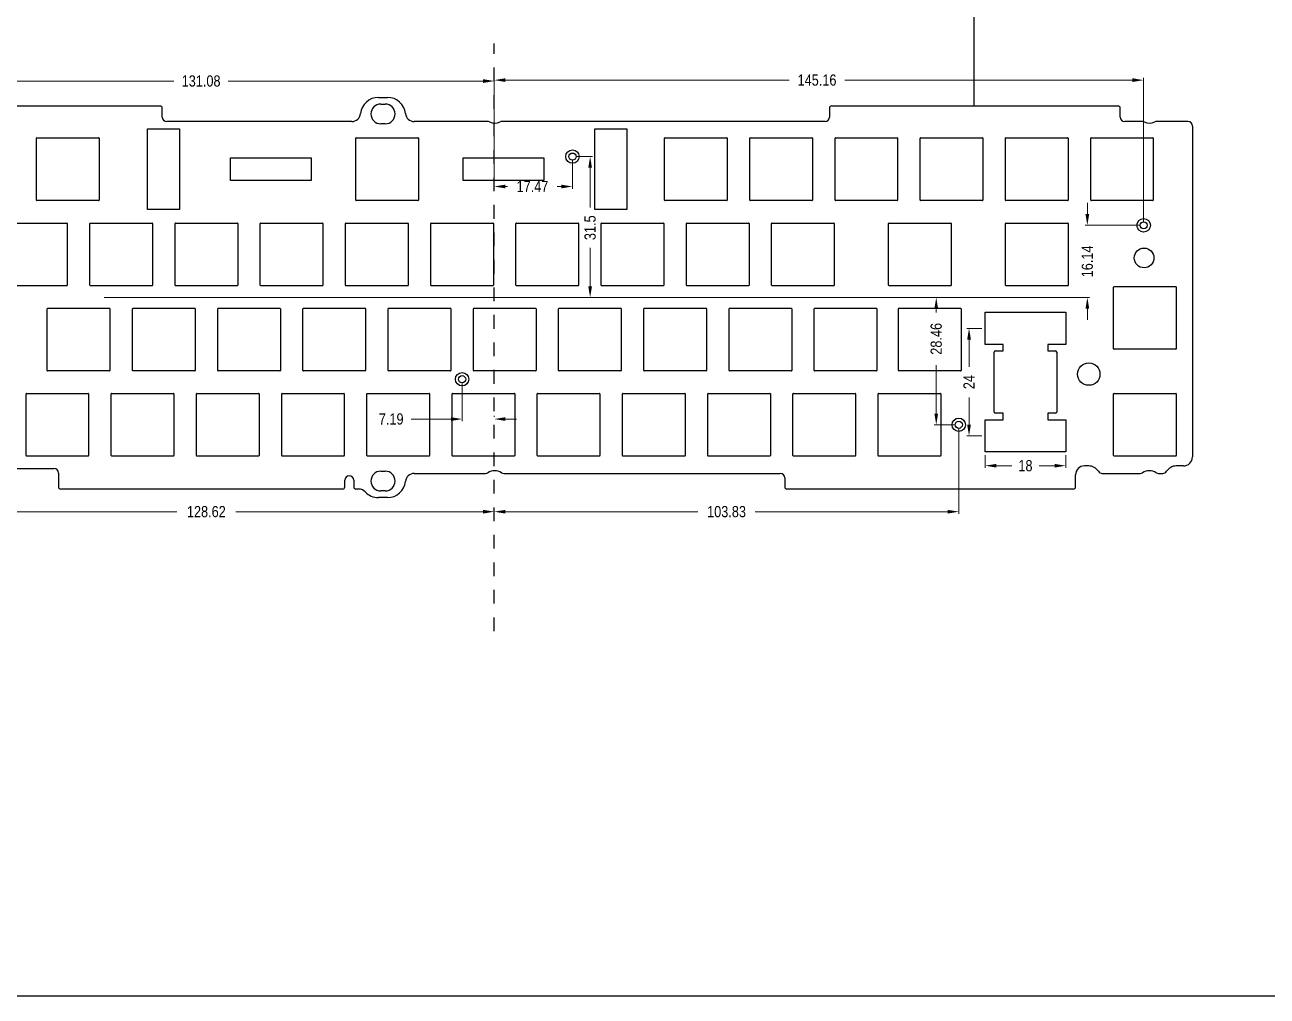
# Model space of a CAD drawing. Header units: millimetres. Extents: x 1477 to 3041, y -1339 to -925.
# Drawn here: x 2552.5 to 2830.2, y -1338.8 to -1121.6 of the extents above; entities that cross this region are included whole.
import ezdxf

# ---------------------------------------------------------------- set-up
doc = ezdxf.new("R2010")
doc.units = ezdxf.units.MM
doc.header["$LTSCALE"] = 30.734
doc.header["$PDMODE"] = 3
doc.header["$PDSIZE"] = 8
doc.linetypes.add('HIDDEN', pattern=[0.2, 0.1, -0.1])
doc.layers.get('0').update_dxf_attribs({"linetype": 'CONTINUOUS'})
doc.layers.get('Defpoints').update_dxf_attribs({"linetype": 'CONTINUOUS'})
doc.styles.get("Standard").update_dxf_attribs({"font": 'txt', "width": 0.85})
doc.dimstyles.new('YanXiu', dxfattribs={"dimscale": 2.5, "dimtxt": 3, "dimasz": 2, "dimexe": 0.66, "dimexo": 0.66, "dimgap": 0.66, "dimtad": 0, "dimdsep": 46, "dimtxsty": 'STANDARD', "dimcen": 0, "dimclrd": 3, "dimclre": 6, "dimclrt": 3, "dimazin": 2, "dimtm": 1e-09, "dimtfac": 1, "dimtofl": 0, "dimtmove": 0, "dimatfit": 3, "dimfxl": 1, "dimlwd": 5, "dimlwe": 5, "dimarcsym": 0})

# ---------------------------------------------------------------- blocks, each defined once
blk = doc.blocks.new('*D151')
at = {"color": 3, "lineweight": 5}
for p, q in [((2528.84, -1211.79), (2528.84, -1230.97)), ((2657.45, -1229.72), (2657.45, -1229.97)), ((2531.34, -1230.47), (2586.47, -1230.47)), ((2654.95, -1230.47), (2599.69, -1230.47))]:
    blk.add_line(p, q, dxfattribs=at)
at = {"color": 3}
for points in [[(2531.34, -1230.06), (2531.34, -1230.89), (2528.84, -1230.47)], [(2654.95, -1230.06), (2654.95, -1230.89), (2657.45, -1230.47)]]:
    blk.add_solid(points, dxfattribs=at)
at = {"layer": 'Defpoints', "color": 0}
for p in [(2528.84, -1211.04), (2657.45, -1230.47), (2657.45, -1230.47)]:
    blk.add_point(p, dxfattribs=at)
at = {"color": 3, "insert": (2593.08, -1230.47), "char_height": 2.5, "attachment_point": 5}
blk.add_mtext('128.62', dxfattribs=at)
blk = doc.blocks.new('*D169')
at = {"color": 3, "lineweight": 5}
for p, q in [((2650.26, -1201.6), (2650.26, -1210.26)), ((2647.76, -1209.76), (2638.88, -1209.76)), ((2657.45, -1209.01), (2657.45, -1209.26)), ((2659.95, -1209.76), (2662.45, -1209.76))]:
    blk.add_line(p, q, dxfattribs=at)
at = {"color": 3}
for points in [[(2647.76, -1209.35), (2647.76, -1210.18), (2650.26, -1209.76)], [(2659.95, -1209.35), (2659.95, -1210.18), (2657.45, -1209.76)]]:
    blk.add_solid(points, dxfattribs=at)
at = {"layer": 'Defpoints', "color": 0}
for p in [(2650.26, -1200.85), (2657.45, -1209.76), (2657.45, -1209.76)]:
    blk.add_point(p, dxfattribs=at)
at = {"color": 3, "insert": (2634.4, -1209.76), "char_height": 2.5, "attachment_point": 5}
blk.add_mtext('7.19', dxfattribs=at)
blk = doc.blocks.new('*D170')
at = {"color": 3, "lineweight": 5}
for p, q in [((2526.37, -1150.33), (2526.37, -1133.68)), ((2528.87, -1134.18), (2585.84, -1134.18)), ((2654.95, -1134.18), (2597.99, -1134.18)), ((2657.45, -1147.1), (2657.45, -1133.68))]:
    blk.add_line(p, q, dxfattribs=at)
at = {"color": 3}
for points in [[(2528.87, -1133.76), (2528.87, -1134.6), (2526.37, -1134.18)], [(2654.95, -1133.76), (2654.95, -1134.6), (2657.45, -1134.18)]]:
    blk.add_solid(points, dxfattribs=at)
at = {"layer": 'Defpoints', "color": 0}
for p in [(2657.45, -1134.18), (2657.45, -1147.85), (2526.37, -1151.08)]:
    blk.add_point(p, dxfattribs=at)
at = {"color": 3, "insert": (2591.91, -1134.18), "char_height": 2.5, "attachment_point": 5}
blk.add_mtext('131.08', dxfattribs=at)
blk = doc.blocks.new('*D171')
at = {"color": 3, "lineweight": 5}
for p, q in [((2675.68, -1151.08), (2679.38, -1151.08)), ((2678.88, -1153.58), (2678.88, -1162.49)), ((2678.88, -1180.08), (2678.88, -1171.46)), ((2675.68, -1182.58), (2679.38, -1182.58))]:
    blk.add_line(p, q, dxfattribs=at)
at = {"color": 3}
for points in [[(2678.46, -1153.58), (2679.29, -1153.58), (2678.88, -1151.08)], [(2678.46, -1180.08), (2679.29, -1180.08), (2678.88, -1182.58)]]:
    blk.add_solid(points, dxfattribs=at)
at = {"layer": 'Defpoints', "color": 0}
for p in [(2674.93, -1151.08), (2674.93, -1182.58), (2678.88, -1182.58)]:
    blk.add_point(p, dxfattribs=at)
at = {"color": 3, "insert": (2678.88, -1166.98), "char_height": 2.5, "attachment_point": 5, "rotation": 90}
blk.add_mtext('31.5', dxfattribs=at)
blk = doc.blocks.new('*D153')
at = {"color": 3, "lineweight": 5}
for p, q in [((2657.45, -1134.18), (2657.45, -1158.26)), ((2674.93, -1151.83), (2674.93, -1158.26)), ((2659.95, -1157.76), (2660.43, -1157.76)), ((2672.43, -1157.76), (2671.53, -1157.76))]:
    blk.add_line(p, q, dxfattribs=at)
at = {"color": 3}
for points in [[(2659.95, -1157.35), (2659.95, -1158.18), (2657.45, -1157.76)], [(2672.43, -1157.35), (2672.43, -1158.18), (2674.93, -1157.76)]]:
    blk.add_solid(points, dxfattribs=at)
at = {"layer": 'Defpoints', "color": 0}
for p in [(2657.45, -1133.43), (2674.93, -1151.08), (2657.45, -1157.76)]:
    blk.add_point(p, dxfattribs=at)
at = {"color": 3, "insert": (2665.98, -1157.76), "char_height": 2.5, "attachment_point": 5}
blk.add_mtext('17.47', dxfattribs=at)
blk = doc.blocks.new('*D172')
at = {"color": 3, "lineweight": 5}
for p, q in [((2761.28, -1211.79), (2761.28, -1230.97)), ((2657.45, -1229.72), (2657.45, -1229.97)), ((2659.95, -1230.47), (2702.94, -1230.47)), ((2758.78, -1230.47), (2715.8, -1230.47))]:
    blk.add_line(p, q, dxfattribs=at)
at = {"color": 3}
for points in [[(2659.95, -1230.06), (2659.95, -1230.89), (2657.45, -1230.47)], [(2758.78, -1230.06), (2758.78, -1230.89), (2761.28, -1230.47)]]:
    blk.add_solid(points, dxfattribs=at)
at = {"layer": 'Defpoints', "color": 0}
for p in [(2761.28, -1211.04), (2657.45, -1230.47), (2657.45, -1230.47)]:
    blk.add_point(p, dxfattribs=at)
at = {"color": 3, "insert": (2709.37, -1230.47), "char_height": 2.5, "attachment_point": 5}
blk.add_mtext('103.83', dxfattribs=at)
blk = doc.blocks.new('*D173')
at = {"color": 3, "lineweight": 5}
for p, q in [((2657.45, -1137.73), (2657.45, -1133.48)), ((2659.95, -1133.98), (2723.34, -1133.98)), ((2800.11, -1133.98), (2735.85, -1133.98)), ((2802.61, -1165.69), (2802.61, -1133.48))]:
    blk.add_line(p, q, dxfattribs=at)
at = {"color": 3}
for points in [[(2659.95, -1133.56), (2659.95, -1134.39), (2657.45, -1133.98)], [(2800.11, -1133.56), (2800.11, -1134.39), (2802.61, -1133.98)]]:
    blk.add_solid(points, dxfattribs=at)
at = {"layer": 'Defpoints', "color": 0}
for p in [(2657.45, -1133.98), (2657.45, -1138.48), (2802.61, -1166.44)]:
    blk.add_point(p, dxfattribs=at)
at = {"color": 3, "insert": (2729.6, -1133.98), "char_height": 2.5, "attachment_point": 5}
blk.add_mtext('145.16', dxfattribs=at)
blk = doc.blocks.new('*D154')
at = {"color": 3, "lineweight": 5}
for p, q in [((2570.23, -1182.58), (2756.75, -1182.58)), ((2756.25, -1185.08), (2756.25, -1185.92)), ((2756.25, -1208.54), (2756.25, -1197.72)), ((2760.53, -1211.04), (2755.75, -1211.04))]:
    blk.add_line(p, q, dxfattribs=at)
at = {"color": 3}
for points in [[(2755.83, -1185.08), (2756.66, -1185.08), (2756.25, -1182.58)], [(2755.83, -1208.54), (2756.66, -1208.54), (2756.25, -1211.04)]]:
    blk.add_solid(points, dxfattribs=at)
at = {"layer": 'Defpoints', "color": 0}
for p in [(2569.48, -1182.58), (2756.25, -1182.58), (2761.28, -1211.04)]:
    blk.add_point(p, dxfattribs=at)
at = {"color": 3, "insert": (2756.25, -1191.82), "char_height": 2.5, "attachment_point": 5, "rotation": 90}
blk.add_mtext('28.46', dxfattribs=at)
blk = doc.blocks.new('*D155')
at = {"color": 3, "lineweight": 5}
for p, q in [((2790.03, -1163.94), (2790.03, -1161.44)), ((2801.86, -1166.44), (2789.53, -1166.44)), ((2611.56, -1182.58), (2790.53, -1182.58)), ((2790.03, -1185.08), (2790.03, -1187.58))]:
    blk.add_line(p, q, dxfattribs=at)
at = {"color": 3}
for points in [[(2789.61, -1163.94), (2790.44, -1163.94), (2790.03, -1166.44)], [(2789.61, -1185.08), (2790.44, -1185.08), (2790.03, -1182.58)]]:
    blk.add_solid(points, dxfattribs=at)
at = {"layer": 'Defpoints', "color": 0}
for p in [(2802.61, -1166.44), (2610.81, -1182.58), (2790.03, -1182.58)]:
    blk.add_point(p, dxfattribs=at)
at = {"color": 3, "insert": (2790.03, -1174.51), "char_height": 2.5, "attachment_point": 5, "rotation": 90}
blk.add_mtext('16.14', dxfattribs=at)
blk = doc.blocks.new('*D176')
at = {"color": 3, "lineweight": 5}
for p, q in [((2766.44, -1189.49), (2763.08, -1189.49)), ((2763.58, -1191.99), (2763.58, -1198.06)), ((2763.58, -1210.99), (2763.58, -1204.91)), ((2766.44, -1213.49), (2763.08, -1213.49))]:
    blk.add_line(p, q, dxfattribs=at)
at = {"color": 3}
for points in [[(2763.16, -1191.99), (2764, -1191.99), (2763.58, -1189.49)], [(2763.16, -1210.99), (2764, -1210.99), (2763.58, -1213.49)]]:
    blk.add_solid(points, dxfattribs=at)
at = {"layer": 'Defpoints', "color": 0}
for p in [(2763.58, -1189.49), (2767.19, -1189.49), (2767.19, -1213.49)]:
    blk.add_point(p, dxfattribs=at)
at = {"color": 3, "insert": (2763.58, -1201.49), "char_height": 2.5, "attachment_point": 5, "rotation": 90}
blk.add_mtext('24', dxfattribs=at)
blk = doc.blocks.new('*D177')
at = {"color": 3, "lineweight": 5}
for p, q in [((2767.19, -1217.81), (2767.19, -1220.69)), ((2785.19, -1217.81), (2785.19, -1220.69)), ((2769.69, -1220.19), (2773.12, -1220.19)), ((2782.69, -1220.19), (2779.25, -1220.19))]:
    blk.add_line(p, q, dxfattribs=at)
at = {"color": 3}
for points in [[(2769.69, -1219.78), (2769.69, -1220.61), (2767.19, -1220.19)], [(2782.69, -1219.78), (2782.69, -1220.61), (2785.19, -1220.19)]]:
    blk.add_solid(points, dxfattribs=at)
at = {"layer": 'Defpoints', "color": 0}
for p in [(2767.19, -1217.06), (2785.19, -1217.06), (2767.19, -1220.19)]:
    blk.add_point(p, dxfattribs=at)
at = {"color": 3, "insert": (2776.19, -1220.19), "char_height": 2.5, "attachment_point": 5}
blk.add_mtext('18', dxfattribs=at)

msp = doc.modelspace()

# ---------------------------------------------------------------- linework, layer by layer
msp.add_line((2764.644, -1090.778), (2764.644, -1139.736))
at = {"color": 6, "linetype": 'HIDDEN'}
msp.add_line((2657.454, -1257.169), (2657.454, -1125.753), dxfattribs=at)
at = {"color": 7, "linetype": 'Continuous'}
for p, q in [((2631.542, -1137.836), (2633.602, -1137.836)), ((2518.738, -1139.736), (2582.738, -1139.736)), ((2583.238, -1142.236), (2583.238, -1140.236)), ((2632.072, -1139.336), (2633.072, -1139.336)), ((2732.383, -1140.236), (2732.383, -1142.236)), ((2732.883, -1139.736), (2796.883, -1139.736)), ((2797.383, -1142.236), (2797.383, -1140.236)), ((2625.572, -1143.236), (2584.238, -1143.236)), ((2633.072, -1143.736), (2632.072, -1143.736)), ((2655.932, -1143.236), (2639.572, -1143.236)), ((2731.383, -1143.236), (2659.162, -1143.236)), ((2802.289, -1143.236), (2798.383, -1143.236)), ((2812.519, -1143.236), (2805.52, -1143.236)), ((2555.199, -1146.886), (2568.999, -1146.886)), ((2579.895, -1144.886), (2587.095, -1144.886)), ((2579.895, -1162.886), (2579.895, -1144.886)), ((2587.095, -1144.886), (2587.095, -1162.886)), ((2626.595, -1146.886), (2640.395, -1146.886)), ((2679.895, -1144.886), (2687.095, -1144.886)), ((2679.895, -1162.886), (2679.895, -1144.886)), ((2687.095, -1144.886), (2687.095, -1162.886)), ((2695.619, -1146.886), (2709.419, -1146.886)), ((2714.669, -1146.886), (2728.469, -1146.886)), ((2733.719, -1146.886), (2747.519, -1146.886)), ((2752.769, -1146.886), (2766.569, -1146.886)), ((2771.819, -1146.886), (2785.619, -1146.886)), ((2790.869, -1146.886), (2804.669, -1146.886)), ((2813.519, -1144.236), (2813.519, -1218.236)), ((2555.099, -1160.786), (2555.099, -1146.986)), ((2569.099, -1146.986), (2569.099, -1160.786)), ((2626.495, -1160.786), (2626.495, -1146.986)), ((2640.495, -1146.986), (2640.495, -1160.786)), ((2695.519, -1160.786), (2695.519, -1146.986)), ((2709.519, -1146.986), (2709.519, -1160.786)), ((2714.569, -1160.786), (2714.569, -1146.986)), ((2728.569, -1146.986), (2728.569, -1160.786)), ((2733.619, -1160.786), (2733.619, -1146.986)), ((2747.619, -1146.986), (2747.619, -1160.786)), ((2752.669, -1160.786), (2752.669, -1146.986)), ((2766.669, -1146.986), (2766.669, -1160.786)), ((2771.719, -1160.786), (2771.719, -1146.986)), ((2785.719, -1146.986), (2785.719, -1160.786)), ((2790.769, -1160.786), (2790.769, -1146.986)), ((2804.769, -1146.986), (2804.769, -1160.786)), ((2598.495, -1151.386), (2616.495, -1151.386)), ((2598.495, -1156.386), (2598.495, -1151.386)), ((2616.495, -1151.386), (2616.495, -1156.386)), ((2650.495, -1151.386), (2668.495, -1151.386)), ((2650.495, -1156.386), (2650.495, -1151.386)), ((2668.495, -1151.386), (2668.495, -1156.386)), ((2616.495, -1156.386), (2598.495, -1156.386)), ((2668.495, -1156.386), (2650.495, -1156.386)), ((2568.999, -1160.886), (2555.199, -1160.886)), ((2587.095, -1162.886), (2579.895, -1162.886)), ((2640.395, -1160.886), (2626.595, -1160.886)), ((2687.095, -1162.886), (2679.895, -1162.886)), ((2709.419, -1160.886), (2695.619, -1160.886)), ((2728.469, -1160.886), (2714.669, -1160.886)), ((2747.519, -1160.886), (2733.719, -1160.886)), ((2766.569, -1160.886), (2752.769, -1160.886)), ((2785.619, -1160.886), (2771.819, -1160.886)), ((2804.669, -1160.886), (2790.869, -1160.886)), ((2548.094, -1165.936), (2561.894, -1165.936)), ((2561.994, -1166.036), (2561.994, -1179.836)), ((2567.044, -1179.836), (2567.044, -1166.036)), ((2567.144, -1165.936), (2580.944, -1165.936)), ((2581.044, -1166.036), (2581.044, -1179.836)), ((2586.094, -1179.836), (2586.094, -1166.036)), ((2586.194, -1165.936), (2599.994, -1165.936)), ((2600.094, -1166.036), (2600.094, -1179.836)), ((2605.144, -1179.836), (2605.144, -1166.036)), ((2605.244, -1165.936), (2619.044, -1165.936)), ((2619.144, -1166.036), (2619.144, -1179.836)), ((2624.194, -1179.836), (2624.194, -1166.036)), ((2624.294, -1165.936), (2638.094, -1165.936)), ((2638.194, -1166.036), (2638.194, -1179.836)), ((2643.244, -1179.836), (2643.244, -1166.036)), ((2643.344, -1165.936), (2657.144, -1165.936)), ((2657.244, -1166.036), (2657.244, -1179.836)), ((2662.294, -1179.836), (2662.294, -1166.036)), ((2662.394, -1165.936), (2676.194, -1165.936)), ((2676.294, -1166.036), (2676.294, -1179.836)), ((2681.344, -1179.836), (2681.344, -1166.036)), ((2681.444, -1165.936), (2695.244, -1165.936)), ((2695.344, -1166.036), (2695.344, -1179.836)), ((2700.394, -1179.836), (2700.394, -1166.036)), ((2700.494, -1165.936), (2714.294, -1165.936)), ((2714.394, -1166.036), (2714.394, -1179.836)), ((2719.444, -1179.836), (2719.444, -1166.036)), ((2719.544, -1165.936), (2733.344, -1165.936)), ((2733.444, -1166.036), (2733.444, -1179.836)), ((2745.589, -1179.836), (2745.589, -1166.036)), ((2745.689, -1165.936), (2759.489, -1165.936)), ((2759.589, -1166.036), (2759.589, -1179.836)), ((2771.764, -1179.836), (2771.764, -1166.036)), ((2771.864, -1165.936), (2785.664, -1165.936)), ((2785.764, -1166.036), (2785.764, -1179.836)), ((2561.894, -1179.936), (2548.094, -1179.936)), ((2580.944, -1179.936), (2567.144, -1179.936)), ((2599.994, -1179.936), (2586.194, -1179.936)), ((2619.044, -1179.936), (2605.244, -1179.936)), ((2638.094, -1179.936), (2624.294, -1179.936)), ((2657.144, -1179.936), (2643.344, -1179.936)), ((2676.194, -1179.936), (2662.394, -1179.936)), ((2695.244, -1179.936), (2681.444, -1179.936)), ((2714.294, -1179.936), (2700.494, -1179.936)), ((2733.344, -1179.936), (2719.544, -1179.936)), ((2759.489, -1179.936), (2745.689, -1179.936)), ((2785.664, -1179.936), (2771.864, -1179.936)), ((2795.89, -1194.048), (2795.89, -1180.248)), ((2795.99, -1180.148), (2809.79, -1180.148)), ((2809.89, -1180.248), (2809.89, -1194.048)), ((2557.534, -1198.886), (2557.534, -1185.086)), ((2557.634, -1184.986), (2571.434, -1184.986)), ((2571.534, -1185.086), (2571.534, -1198.886)), ((2576.584, -1198.886), (2576.584, -1185.086)), ((2576.684, -1184.986), (2590.484, -1184.986)), ((2590.584, -1185.086), (2590.584, -1198.886)), ((2595.634, -1198.886), (2595.634, -1185.086)), ((2595.734, -1184.986), (2609.534, -1184.986)), ((2609.634, -1185.086), (2609.634, -1198.886)), ((2614.684, -1198.886), (2614.684, -1185.086)), ((2614.784, -1184.986), (2628.584, -1184.986)), ((2628.684, -1185.086), (2628.684, -1198.886)), ((2633.734, -1198.886), (2633.734, -1185.086)), ((2633.834, -1184.986), (2647.634, -1184.986)), ((2647.734, -1185.086), (2647.734, -1198.886)), ((2652.784, -1198.886), (2652.784, -1185.086)), ((2652.884, -1184.986), (2666.684, -1184.986)), ((2666.784, -1185.086), (2666.784, -1198.886)), ((2671.834, -1198.886), (2671.834, -1185.086)), ((2671.934, -1184.986), (2685.734, -1184.986)), ((2685.834, -1185.086), (2685.834, -1198.886)), ((2690.884, -1198.886), (2690.884, -1185.086)), ((2690.984, -1184.986), (2704.784, -1184.986)), ((2704.884, -1185.086), (2704.884, -1198.886)), ((2709.934, -1198.886), (2709.934, -1185.086)), ((2710.034, -1184.986), (2723.834, -1184.986)), ((2723.934, -1185.086), (2723.934, -1198.886)), ((2728.984, -1198.886), (2728.984, -1185.086)), ((2729.084, -1184.986), (2742.884, -1184.986)), ((2742.984, -1185.086), (2742.984, -1198.886)), ((2809.79, -1194.148), (2795.99, -1194.148)), ((2571.434, -1198.986), (2557.634, -1198.986)), ((2590.484, -1198.986), (2576.684, -1198.986)), ((2609.534, -1198.986), (2595.734, -1198.986)), ((2628.584, -1198.986), (2614.784, -1198.986)), ((2647.634, -1198.986), (2633.834, -1198.986)), ((2666.684, -1198.986), (2652.884, -1198.986)), ((2685.734, -1198.986), (2671.934, -1198.986)), ((2704.784, -1198.986), (2690.984, -1198.986)), ((2723.834, -1198.986), (2710.034, -1198.986)), ((2742.884, -1198.986), (2729.084, -1198.986)), ((2552.769, -1217.936), (2552.769, -1204.136)), ((2552.869, -1204.036), (2566.669, -1204.036)), ((2566.769, -1204.136), (2566.769, -1217.936)), ((2571.819, -1217.936), (2571.819, -1204.136)), ((2571.919, -1204.036), (2585.719, -1204.036)), ((2585.819, -1204.136), (2585.819, -1217.936)), ((2590.869, -1217.936), (2590.869, -1204.136)), ((2590.969, -1204.036), (2604.769, -1204.036)), ((2604.869, -1204.136), (2604.869, -1217.936)), ((2609.919, -1217.936), (2609.919, -1204.136)), ((2610.019, -1204.036), (2623.819, -1204.036)), ((2623.919, -1204.136), (2623.919, -1217.936)), ((2628.969, -1217.936), (2628.969, -1204.136)), ((2629.069, -1204.036), (2642.869, -1204.036)), ((2642.969, -1204.136), (2642.969, -1217.936)), ((2648.019, -1217.936), (2648.019, -1204.136)), ((2648.119, -1204.036), (2661.919, -1204.036)), ((2662.019, -1204.136), (2662.019, -1217.936)), ((2667.069, -1217.936), (2667.069, -1204.136)), ((2667.169, -1204.036), (2680.969, -1204.036)), ((2681.069, -1204.136), (2681.069, -1217.936)), ((2686.119, -1217.936), (2686.119, -1204.136)), ((2686.219, -1204.036), (2700.019, -1204.036)), ((2700.119, -1204.136), (2700.119, -1217.936)), ((2705.169, -1217.936), (2705.169, -1204.136)), ((2705.269, -1204.036), (2719.069, -1204.036)), ((2719.169, -1204.136), (2719.169, -1217.936)), ((2724.219, -1217.936), (2724.219, -1204.136)), ((2724.319, -1204.036), (2738.119, -1204.036)), ((2738.219, -1204.136), (2738.219, -1217.936)), ((2743.269, -1217.936), (2743.269, -1204.136)), ((2743.369, -1204.036), (2757.169, -1204.036)), ((2757.269, -1204.136), (2757.269, -1217.936)), ((2795.889, -1217.936), (2795.889, -1204.136)), ((2795.989, -1204.036), (2809.789, -1204.036)), ((2809.889, -1204.136), (2809.889, -1217.936)), ((2566.669, -1218.036), (2552.869, -1218.036)), ((2585.719, -1218.036), (2571.919, -1218.036)), ((2604.769, -1218.036), (2590.969, -1218.036)), ((2623.819, -1218.036), (2610.019, -1218.036)), ((2642.869, -1218.036), (2629.069, -1218.036)), ((2661.919, -1218.036), (2648.119, -1218.036)), ((2680.969, -1218.036), (2667.169, -1218.036)), ((2700.019, -1218.036), (2686.219, -1218.036)), ((2719.069, -1218.036), (2705.269, -1218.036)), ((2738.119, -1218.036), (2724.319, -1218.036)), ((2757.169, -1218.036), (2743.369, -1218.036)), ((2809.789, -1218.036), (2795.989, -1218.036)), ((2532.41, -1220.836), (2559.024, -1220.836)), ((2560.024, -1221.836), (2560.024, -1224.923)), ((2560.024, -1221.836), (2560.024, -1224.923)), ((2632.072, -1221.423), (2633.072, -1221.423)), ((2639.572, -1221.923), (2655.495, -1221.923)), ((2659.599, -1221.923), (2721.383, -1221.923)), ((2790.348, -1220.236), (2789.383, -1220.236)), ((2793.342, -1221.923), (2801.852, -1221.923)), ((2805.956, -1221.923), (2806.894, -1221.923)), ((2811.519, -1220.236), (2809.888, -1220.236)), ((2624.024, -1224.923), (2624.024, -1223.423)), ((2626.024, -1223.423), (2626.024, -1224.923)), ((2722.383, -1222.923), (2722.383, -1224.923)), ((2787.383, -1224.923), (2787.383, -1222.236)), ((2598.524, -1225.423), (2560.524, -1225.423)), ((2623.524, -1225.423), (2560.524, -1225.423)), ((2627.161, -1225.423), (2626.524, -1225.423)), ((2633.602, -1227.323), (2631.542, -1227.323)), ((2633.072, -1225.823), (2632.072, -1225.823)), ((2786.883, -1225.423), (2722.883, -1225.423)), ((3040.798, -1338.795), (2413.115, -1338.795))]:
    msp.add_line(p, q, dxfattribs=at)
at = {"color": 1}
for p, q in [((2747.795, -1198.886), (2747.795, -1185.086)), ((2747.895, -1184.986), (2761.695, -1184.986)), ((2761.795, -1185.086), (2761.795, -1198.886)), ((2767.185, -1185.886), (2785.185, -1185.886)), ((2767.185, -1193.086), (2767.185, -1185.886)), ((2785.185, -1185.886), (2785.185, -1193.086)), ((2771.185, -1193.086), (2767.185, -1193.086)), ((2771.185, -1194.501), (2771.185, -1193.086)), ((2785.185, -1193.086), (2781.185, -1193.086)), ((2781.185, -1193.086), (2781.185, -1194.501)), ((2769.17, -1208.191), (2769.17, -1194.781)), ((2769.45, -1194.501), (2771.185, -1194.501)), ((2781.185, -1194.501), (2782.89, -1194.501)), ((2783.17, -1194.781), (2783.17, -1208.191)), ((2761.695, -1198.986), (2747.895, -1198.986)), ((2767.185, -1209.914), (2771.185, -1209.914)), ((2767.185, -1217.057), (2767.185, -1209.914)), ((2771.185, -1208.471), (2769.45, -1208.471)), ((2771.185, -1209.914), (2771.185, -1208.471)), ((2782.89, -1208.471), (2781.185, -1208.471)), ((2781.185, -1208.471), (2781.185, -1209.914)), ((2781.185, -1209.914), (2785.185, -1209.914)), ((2785.185, -1209.914), (2785.185, -1217.057)), ((2785.185, -1217.057), (2767.185, -1217.057))]:
    msp.add_line(p, q, dxfattribs=at)
at = {"color": 2, "linetype": 'Continuous'}
for centre, radius in [((2674.929, -1151.077), 1.5), ((2674.929, -1151.077), 0.8), ((2802.614, -1166.436), 1.5), ((2802.614, -1166.436), 0.8), ((2650.259, -1200.848), 1.5), ((2650.259, -1200.848), 0.8), ((2761.284, -1211.036), 1.5), ((2761.284, -1211.036), 0.8)]:
    msp.add_circle(centre, radius, dxfattribs=at)
at = {"color": 7, "linetype": 'Continuous'}
for centre, radius in [((2802.719, -1173.736), 2.2), ((2790.348, -1199.708), 2.5)]:
    msp.add_circle(centre, radius, dxfattribs=at)
for centre, radius, start, end in [((2631.542, -1141.836), 4, 90, 174.26083), ((2633.602, -1141.836), 4, 5.73917, 90), ((2582.738, -1140.236), 0.5, 360, 90), ((2632.072, -1141.536), 2.2, 90, 270), ((2633.072, -1141.536), 2.2, 270, 90), ((2639.572, -1141.236), 2, 270, 270), ((2732.883, -1140.236), 0.5, 90, 180), ((2796.883, -1140.236), 0.5, 360, 90), ((2584.238, -1142.236), 1, 180, 270), ((2625.572, -1141.236), 2, 270, 354.26083), ((2639.572, -1141.236), 2, 185.73917, 270), ((2655.932, -1144.236), 1, 64.84583, 90), ((2657.547, -1140.796), 2.8, 244.84583, 295.15417), ((2659.162, -1144.236), 1, 90, 115.15417), ((2731.383, -1142.236), 1, 270, 0), ((2798.383, -1142.236), 1, 180, 270), ((2802.289, -1144.236), 1, 64.84583, 90), ((2803.904, -1140.796), 2.8, 244.84583, 295.15417), ((2805.52, -1144.236), 1, 90, 115.15417), ((2812.519, -1144.236), 1, 0, 90), ((2555.199, -1146.986), 0.1, 90, 180), ((2568.999, -1146.986), 0.1, 0, 90), ((2626.595, -1146.986), 0.1, 90, 180), ((2640.395, -1146.986), 0.1, 0, 90), ((2695.619, -1146.986), 0.1, 90, 180), ((2709.419, -1146.986), 0.1, 0, 90), ((2714.669, -1146.986), 0.1, 90, 180), ((2728.469, -1146.986), 0.1, 0, 90), ((2733.719, -1146.986), 0.1, 90, 180), ((2747.519, -1146.986), 0.1, 0, 90), ((2752.769, -1146.986), 0.1, 90, 180), ((2766.569, -1146.986), 0.1, 0, 90), ((2771.819, -1146.986), 0.1, 90, 180), ((2785.619, -1146.986), 0.1, 0, 90), ((2790.869, -1146.986), 0.1, 90, 180), ((2804.669, -1146.986), 0.1, 0, 90), ((2555.199, -1160.786), 0.1, 180, 270), ((2568.999, -1160.786), 0.1, 270, 0), ((2626.595, -1160.786), 0.1, 180, 270), ((2640.395, -1160.786), 0.1, 270, 0), ((2695.619, -1160.786), 0.1, 180, 270), ((2709.419, -1160.786), 0.1, 270, 0), ((2714.669, -1160.786), 0.1, 180, 270), ((2728.469, -1160.786), 0.1, 270, 0), ((2733.719, -1160.786), 0.1, 180, 270), ((2747.519, -1160.786), 0.1, 270, 0), ((2752.769, -1160.786), 0.1, 180, 270), ((2766.569, -1160.786), 0.1, 270, 0), ((2771.819, -1160.786), 0.1, 180, 270), ((2785.619, -1160.786), 0.1, 270, 0), ((2790.869, -1160.786), 0.1, 180, 270), ((2804.669, -1160.786), 0.1, 270, 0), ((2561.894, -1166.036), 0.1, 0, 90), ((2567.144, -1166.036), 0.1, 90, 180), ((2580.944, -1166.036), 0.1, 0, 90), ((2586.194, -1166.036), 0.1, 90, 180), ((2599.994, -1166.036), 0.1, 0, 90), ((2605.244, -1166.036), 0.1, 90, 180), ((2619.044, -1166.036), 0.1, 0, 90), ((2624.294, -1166.036), 0.1, 90, 180), ((2638.094, -1166.036), 0.1, 0, 90), ((2643.344, -1166.036), 0.1, 90, 180), ((2657.144, -1166.036), 0.1, 0, 90), ((2662.394, -1166.036), 0.1, 90, 180), ((2676.194, -1166.036), 0.1, 0, 90), ((2681.444, -1166.036), 0.1, 90, 180), ((2695.244, -1166.036), 0.1, 0, 90), ((2700.494, -1166.036), 0.1, 90, 180), ((2714.294, -1166.036), 0.1, 0, 90), ((2719.544, -1166.036), 0.1, 90, 180), ((2733.344, -1166.036), 0.1, 0, 90), ((2745.689, -1166.036), 0.1, 90, 180), ((2759.489, -1166.036), 0.1, 0, 90), ((2771.864, -1166.036), 0.1, 90, 180), ((2785.664, -1166.036), 0.1, 0, 90), ((2561.894, -1179.836), 0.1, 270, 0), ((2567.144, -1179.836), 0.1, 180, 270), ((2580.944, -1179.836), 0.1, 270, 0), ((2586.194, -1179.836), 0.1, 180, 270), ((2599.994, -1179.836), 0.1, 270, 0), ((2605.244, -1179.836), 0.1, 180, 270), ((2619.044, -1179.836), 0.1, 270, 0), ((2624.294, -1179.836), 0.1, 180, 270), ((2638.094, -1179.836), 0.1, 270, 0), ((2643.344, -1179.836), 0.1, 180, 270), ((2657.144, -1179.836), 0.1, 270, 0), ((2662.394, -1179.836), 0.1, 180, 270), ((2676.194, -1179.836), 0.1, 270, 0), ((2681.444, -1179.836), 0.1, 180, 270), ((2695.244, -1179.836), 0.1, 270, 0), ((2700.494, -1179.836), 0.1, 180, 270), ((2714.294, -1179.836), 0.1, 270, 0), ((2719.544, -1179.836), 0.1, 180, 270), ((2733.344, -1179.836), 0.1, 270, 0), ((2745.689, -1179.836), 0.1, 180, 270), ((2759.489, -1179.836), 0.1, 270, 0), ((2771.864, -1179.836), 0.1, 180, 270), ((2785.664, -1179.836), 0.1, 270, 0), ((2795.99, -1180.248), 0.1, 90, 180), ((2809.79, -1180.248), 0.1, 0, 90), ((2557.634, -1185.086), 0.1, 90, 180), ((2571.434, -1185.086), 0.1, 0, 90), ((2576.684, -1185.086), 0.1, 90, 180), ((2590.484, -1185.086), 0.1, 0, 90), ((2595.734, -1185.086), 0.1, 90, 180), ((2609.534, -1185.086), 0.1, 0, 90), ((2614.784, -1185.086), 0.1, 90, 180), ((2628.584, -1185.086), 0.1, 0, 90), ((2633.834, -1185.086), 0.1, 90, 180), ((2647.634, -1185.086), 0.1, 0, 90), ((2652.884, -1185.086), 0.1, 90, 180), ((2666.684, -1185.086), 0.1, 0, 90), ((2671.934, -1185.086), 0.1, 90, 180), ((2685.734, -1185.086), 0.1, 0, 90), ((2690.984, -1185.086), 0.1, 90, 180), ((2704.784, -1185.086), 0.1, 0, 90), ((2710.034, -1185.086), 0.1, 90, 180), ((2723.834, -1185.086), 0.1, 0, 90), ((2729.084, -1185.086), 0.1, 90, 180), ((2742.884, -1185.086), 0.1, 0, 90), ((2795.99, -1194.048), 0.1, 180, 270), ((2809.79, -1194.048), 0.1, 270, 0), ((2557.634, -1198.886), 0.1, 180, 270), ((2571.434, -1198.886), 0.1, 270, 0), ((2576.684, -1198.886), 0.1, 180, 270), ((2590.484, -1198.886), 0.1, 270, 0), ((2595.734, -1198.886), 0.1, 180, 270), ((2609.534, -1198.886), 0.1, 270, 0), ((2614.784, -1198.886), 0.1, 180, 270), ((2628.584, -1198.886), 0.1, 270, 0), ((2633.834, -1198.886), 0.1, 180, 270), ((2666.684, -1198.886), 0.1, 270, 0), ((2671.934, -1198.886), 0.1, 180, 270), ((2685.734, -1198.886), 0.1, 270, 0), ((2690.984, -1198.886), 0.1, 180, 270), ((2704.784, -1198.886), 0.1, 270, 0), ((2710.034, -1198.886), 0.1, 180, 270), ((2723.834, -1198.886), 0.1, 270, 0), ((2729.084, -1198.886), 0.1, 180, 270), ((2742.884, -1198.886), 0.1, 270, 0), ((2552.869, -1204.136), 0.1, 90, 180), ((2566.669, -1204.136), 0.1, 0, 90), ((2571.919, -1204.136), 0.1, 90, 180), ((2585.719, -1204.136), 0.1, 0, 90), ((2590.969, -1204.136), 0.1, 90, 180), ((2604.769, -1204.136), 0.1, 0, 90), ((2610.019, -1204.136), 0.1, 90, 180), ((2623.819, -1204.136), 0.1, 0, 90), ((2629.069, -1204.136), 0.1, 90, 180), ((2642.869, -1204.136), 0.1, 0, 90), ((2648.119, -1204.136), 0.1, 90, 180), ((2661.919, -1204.136), 0.1, 0, 90), ((2667.169, -1204.136), 0.1, 90, 180), ((2680.969, -1204.136), 0.1, 0, 90), ((2686.219, -1204.136), 0.1, 90, 180), ((2700.019, -1204.136), 0.1, 0, 90), ((2705.269, -1204.136), 0.1, 90, 180), ((2719.069, -1204.136), 0.1, 0, 90), ((2724.319, -1204.136), 0.1, 90, 180), ((2738.119, -1204.136), 0.1, 0, 90), ((2743.369, -1204.136), 0.1, 90, 180), ((2757.169, -1204.136), 0.1, 0, 90), ((2795.989, -1204.136), 0.1, 90, 180), ((2809.789, -1204.136), 0.1, 0, 90), ((2552.869, -1217.936), 0.1, 180, 270), ((2566.669, -1217.936), 0.1, 270, 0), ((2571.919, -1217.936), 0.1, 180, 270), ((2585.719, -1217.936), 0.1, 270, 0), ((2590.969, -1217.936), 0.1, 180, 270), ((2604.769, -1217.936), 0.1, 270, 0), ((2610.019, -1217.936), 0.1, 180, 270), ((2623.819, -1217.936), 0.1, 270, 0), ((2629.069, -1217.936), 0.1, 180, 270), ((2642.869, -1217.936), 0.1, 270, 0), ((2648.119, -1217.936), 0.1, 180, 270), ((2661.919, -1217.936), 0.1, 270, 0), ((2667.169, -1217.936), 0.1, 180, 270), ((2680.969, -1217.936), 0.1, 270, 0), ((2686.219, -1217.936), 0.1, 180, 270), ((2700.019, -1217.936), 0.1, 270, 0), ((2705.269, -1217.936), 0.1, 180, 270), ((2719.069, -1217.936), 0.1, 270, 0), ((2724.319, -1217.936), 0.1, 180, 270), ((2738.119, -1217.936), 0.1, 270, 0), ((2743.369, -1217.936), 0.1, 180, 270), ((2757.169, -1217.936), 0.1, 270, 0), ((2795.989, -1217.936), 0.1, 180, 270), ((2809.789, -1217.936), 0.1, 270, 0), ((2811.519, -1218.236), 2, 270, 0), ((2559.024, -1221.836), 1, 0, 90), ((2559.024, -1221.836), 1, 0, 90), ((2632.072, -1223.623), 2.2, 90, 270), ((2633.072, -1223.623), 2.2, 270, 90), ((2639.572, -1223.923), 2, 90, 174.26083), ((2655.495, -1220.923), 1, 270, 302.68329), ((2657.547, -1224.122), 2.8, 57.31671, 122.68329), ((2659.599, -1220.923), 1, 237.31671, 270), ((2721.383, -1222.923), 1, 0, 90), ((2789.383, -1222.236), 2, 90, 180), ((2790.348, -1222.736), 2.5, 31.18871, 90), ((2793.342, -1220.923), 1, 211.18871, 270), ((2801.852, -1220.923), 1, 270, 302.68329), ((2803.904, -1224.122), 2.8, 57.31671, 122.68329), ((2805.956, -1220.923), 1, 237.31671, 270), ((2806.894, -1220.923), 1, 270, 328.81129), ((2809.888, -1222.736), 2.5, 90, 148.81129), ((2625.024, -1223.423), 1, 0, 180), ((2633.602, -1223.323), 4, 270, 354.26083), ((2560.524, -1224.923), 0.5, 180, 270), ((2560.524, -1224.923), 0.5, 180, 270), ((2623.524, -1224.923), 0.5, 270, 0), ((2626.524, -1224.923), 0.5, 180, 270), ((2627.161, -1227.423), 2, 43.10467, 90), ((2631.542, -1223.323), 4, 223.10467, 270), ((2722.883, -1224.923), 0.5, 180, 270), ((2786.883, -1224.923), 0.5, 270, 0)]:
    msp.add_arc(centre, radius, start, end, dxfattribs=at)
at = {"color": 1}
for centre, radius, start, end in [((2747.895, -1185.086), 0.1, 90, 180), ((2761.695, -1185.086), 0.1, 0, 90), ((2769.45, -1194.781), 0.28, 90, 180), ((2782.89, -1194.781), 0.28, 0, 90), ((2747.895, -1198.886), 0.1, 180, 270), ((2761.695, -1198.886), 0.1, 270, 0), ((2769.45, -1208.191), 0.28, 180, 270), ((2782.89, -1208.191), 0.28, 270, 0)]:
    msp.add_arc(centre, radius, start, end, dxfattribs=at)
at = {"color": 2, "linetype": 'Continuous'}
for centre, start, end in [((2647.634, -1198.886), 270, 0), ((2652.884, -1198.886), 180, 270)]:
    msp.add_arc(centre, 0.1, start, end, dxfattribs=at)

# ---------------------------------------------------------------- dimensions: what is measured, and where the dimension line sits
for base, p1, p2, angle, picture, middle in [((2657.454, -1134.18), (2526.374, -1151.077), (2657.454, -1147.854), 180, '*D170', (2591.914, -1134.18)), ((2790.025, -1182.58), (2802.614, -1166.436), (2610.806, -1182.58), 270, '*D155', (2790.025, -1174.508)), ((2763.58, -1189.486), (2767.185, -1213.486), (2767.185, -1189.486), 270, '*D176', (2763.58, -1201.486)), ((2657.454, -1230.472), (2761.284, -1211.036), (2657.454, -1230.472), 180, '*D172', (2709.369, -1230.472))]:
    dim = msp.add_linear_dim(base=base, p1=p1, p2=p2, angle=angle, dimstyle='YanXiu', override={"dimtxt": 1, "dimasz": 1, "dimexe": 0.2, "dimexo": 0.3, "dimclre": 3})
    dim.commit()
    dim.dimension.update_dxf_attribs({"geometry": picture, "text_midpoint": middle})
for base, p1, p2, angle, picture, middle in [((2657.454, -1133.978), (2802.614, -1166.436), (2657.454, -1138.479), 180, '*D173', (2729.598, -1133.978)), ((2657.4545, -1157.764), (2674.9286, -1151.0773), (2657.4545, -1133.4299), 180, '*D153', (2665.98, -1157.764)), ((2678.878, -1182.58), (2674.929, -1151.077), (2674.929, -1182.58), 270, '*D171', (2678.878, -1166.977)), ((2756.247, -1182.58), (2761.284, -1211.036), (2569.476, -1182.58), 270, '*D154', (2756.247, -1191.815)), ((2657.45446, -1209.76309), (2650.25947, -1200.84826), (2657.45446, -1209.76309), 180, '*D169', (2634.39589, -1209.76309)), ((2657.454, -1230.472), (2528.837, -1211.036), (2657.454, -1230.472), 180, '*D151', (2593.078, -1230.472))]:
    dim = msp.add_linear_dim(base=base, p1=p1, p2=p2, angle=angle, dimstyle='YanXiu', override={"dimtxt": 1, "dimasz": 1, "dimexe": 0.2, "dimexo": 0.3, "dimclre": 3})
    dim.commit()
    dim.dimension.update_dxf_attribs({"geometry": picture, "text_midpoint": middle, "dimtype": 160})
dim = msp.add_linear_dim(base=(2767.185, -1220.194), p1=(2785.185, -1217.057), p2=(2767.185, -1217.057), dimstyle='YanXiu', override={"dimtxt": 1, "dimasz": 1, "dimexe": 0.2, "dimexo": 0.3, "dimclre": 3})
dim.commit()
dim.dimension.update_dxf_attribs({"geometry": '*D177', "text_midpoint": (2776.185, -1220.194)})

doc.saveas('drawing.dxf')
